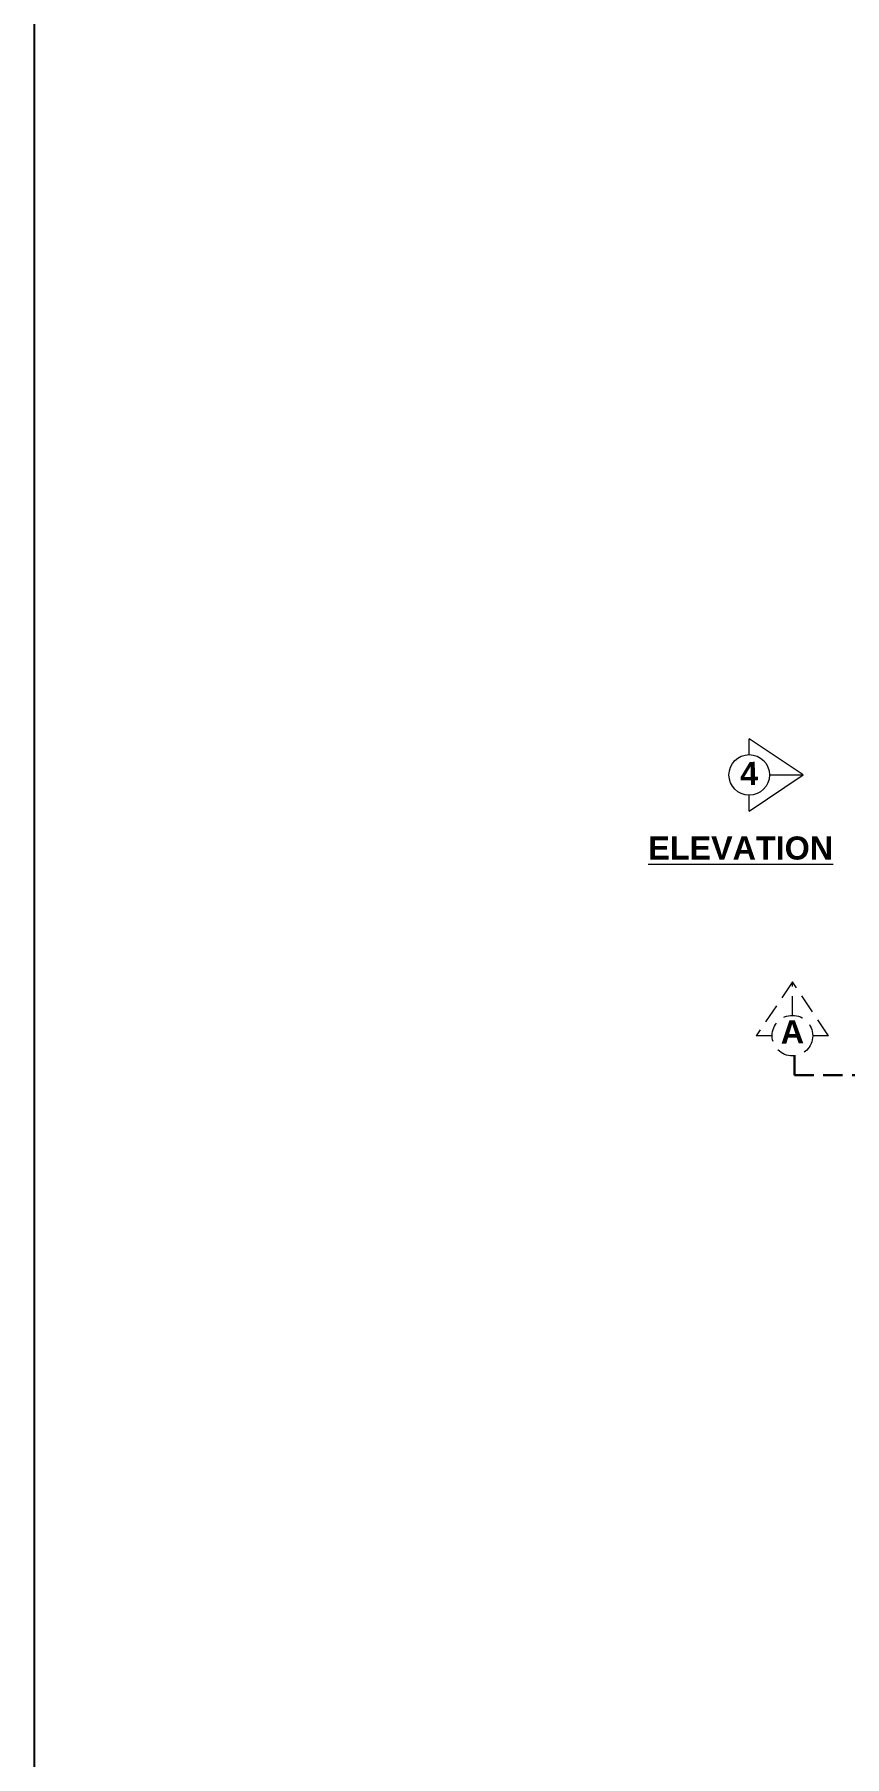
# Model space of a CAD drawing. Header units: millimetres. Extents: x 3614 to 12428, y -844 to 6844.
# Drawn here: x 5375.25 to 5396.27, y -704.4 to -659.72 of the extents above; entities that cross this region are included whole.
import ezdxf

# ---------------------------------------------------------------- set-up
doc = ezdxf.new("R2010")
doc.units = ezdxf.units.MM
doc.header["$LTSCALE"] = 40
doc.header["$MEASUREMENT"] = 0
doc.linetypes.add('DASHED2', pattern=[0.375, 0.25, -0.125])
for name, color, linetype, lineweight in [('Beam', 254, 'CONTINUOUS', 25), ('Section', 72, 'DASHED2', 30), ('TEXT', 7, 'CONTINUOUS', 20), ('Wall', 7, 'CONTINUOUS', 30)]:
    doc.layers.add(name, color=color, linetype=linetype, lineweight=lineweight)
doc.styles.add('Tabrej', font='GOTHIC.TTF')
doc.styles.add('Tabrej.', font='GOTHIC.TTF', dxfattribs={"height": 1})

# ---------------------------------------------------------------- blocks, each defined once
blk = doc.blocks.new('drt')
at = {"layer": 'TEXT', "ltscale": 0.05}
for p, q in [((7.106, 2.255), (7.106, 2.667)), ((8.505, 1.729), (7.106, 2.667)), ((7.106, 0.79), (8.505, 1.729)), ((7.632, 1.729), (8.505, 1.729)), ((7.106, 0.79), (7.106, 1.203))]:
    blk.add_line(p, q, dxfattribs=at)
blk.add_circle((7.106, 1.729), 0.526, dxfattribs=at)
at = {"layer": 'TEXT', "insert": (6.865, 2.063), "char_height": 0.6, "attachment_point": 1, "rotation": 1.0017, "style": 'Tabrej.'}
blk.add_mtext_dynamic_manual_height_columns('{\\fArial|b1|i0|c0|p34;4}', width=20.54056, gutter_width=5, heights=[0], dxfattribs=at)
at = {"layer": 'TEXT', "insert": (4.487, 0.133), "char_height": 0.6, "attachment_point": 1, "style": 'Tabrej.'}
blk.add_mtext_dynamic_manual_height_columns('{\\fArial|b1|i0|c0|p34;\\LELEVATION }', width=20.54056, gutter_width=5, heights=[0], dxfattribs=at)
blk = doc.blocks.new('BDHVBFH')
at = {"layer": 'Section', "color": 7, "linetype": 'ByBlock', "lineweight": 20, "ltscale": 0.05}
for p, q in [((5432.399, -574.787), (5431.461, -576.186)), ((5432.399, -575.66), (5432.399, -574.787)), ((5433.338, -576.186), (5432.399, -574.787)), ((5431.873, -576.186), (5431.461, -576.186)), ((5433.338, -576.186), (5432.925, -576.186))]:
    blk.add_line(p, q, dxfattribs=at)
blk.add_circle((5432.399, -576.186), 0.526, dxfattribs=at)
blk = doc.blocks.new('SEC AA')
at = {"layer": 'Section', "ltscale": 0.05}
for q in [(5428.116, -321.164), (5509.295, -321.664)]:
    blk.add_line((5428.116, -321.664), q, dxfattribs=at)
at = {"layer": 'Section'}
blk.add_blockref('BDHVBFH', (-4.334, 255.545), dxfattribs=at)
at = {"layer": 'Section', "insert": (5427.753, -320.249), "char_height": 0.6, "attachment_point": 1, "rotation": 1.0017, "style": 'Tabrej'}
blk.add_mtext_dynamic_manual_height_columns('{\\fArial|b1|i0|c0|p34;A}', width=20.54056, gutter_width=5, heights=[0], dxfattribs=at)

msp = doc.modelspace()

# ---------------------------------------------------------------- linework, layer by layer
at = {"layer": 'Beam', "ltscale": 0.05}
msp.add_lwpolyline([(5375.2505, -625.1005), (5933.9059, -625.1005), (5933.9059, -728.5521), (5375.2505, -728.5521)], close=True, dxfattribs=at)

# ---------------------------------------------------------------- block references
at = {"layer": 'Section'}
msp.add_blockref('SEC AA', (-33.1441, -365.0584), dxfattribs=at)
at = {"layer": 'Wall'}
msp.add_blockref('drt', (5386.6926, -680.6628), dxfattribs=at)

doc.saveas('drawing.dxf')
